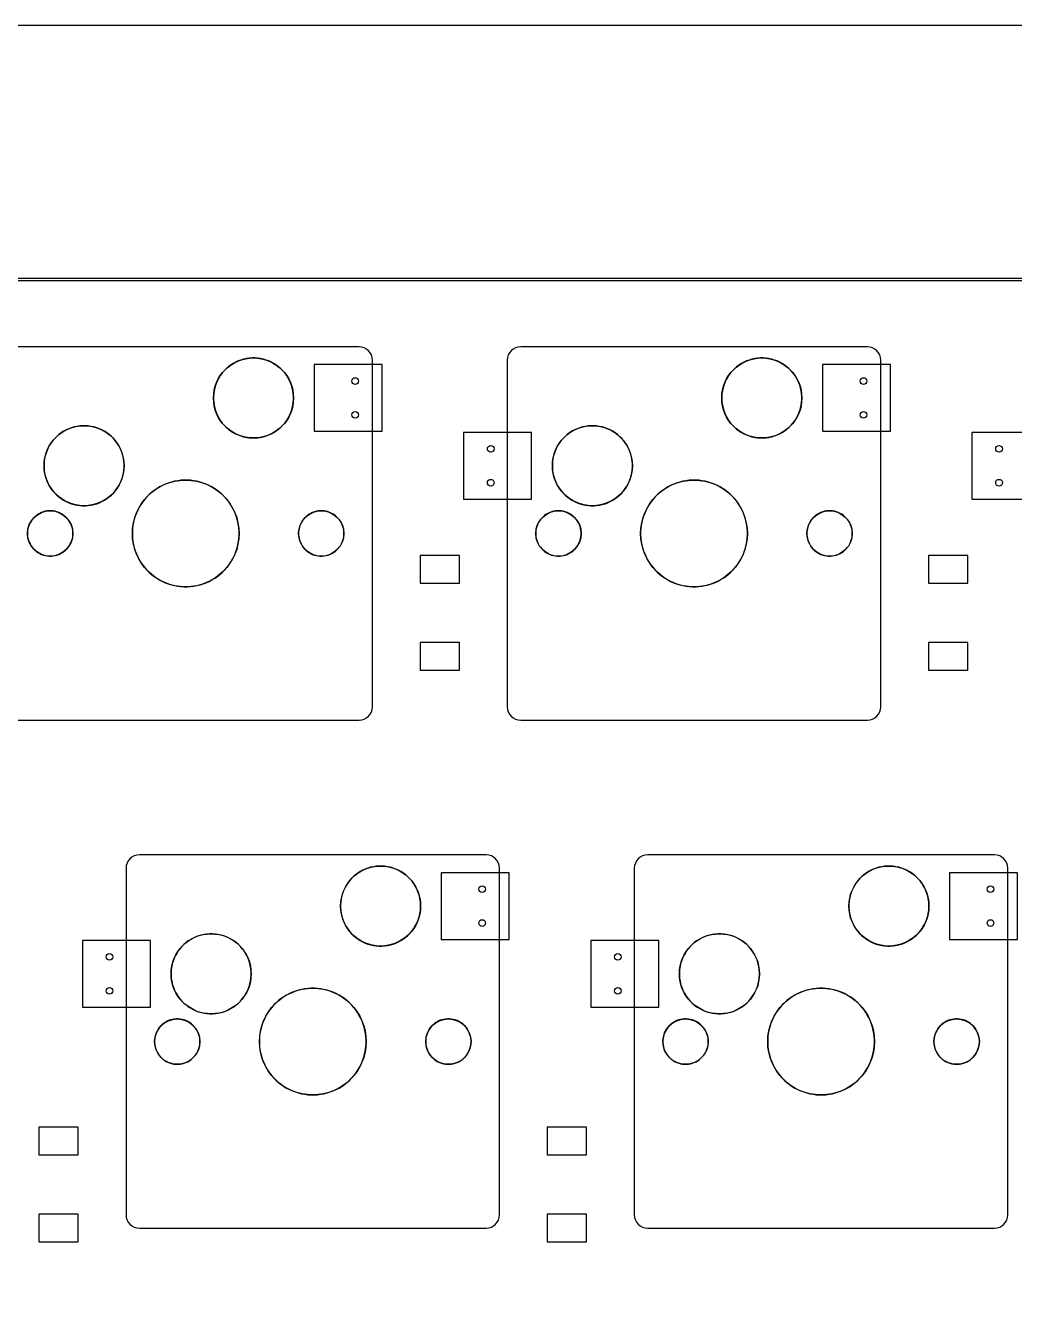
# Model space of a CAD drawing. Header units: millimetres. Extents: x 0 to 248, y 76 to 171.
# Drawn here: x 89.24 to 126.31, y 123.83 to 171.45 of the extents above; entities that cross this region are included whole.
import ezdxf

# ---------------------------------------------------------------- set-up
doc = ezdxf.new("R2010")
doc.units = ezdxf.units.MM

msp = doc.modelspace()

# ---------------------------------------------------------------- linework, layer by layer
at = {"layer": '16_copper'}
for points in [[(102.615, 158.73), (100.065, 158.73), (100.065, 156.23), (102.615, 156.23)], [(121.665, 158.73), (119.115, 158.73), (119.115, 156.23), (121.665, 156.23)], [(108.215, 156.19), (105.665, 156.19), (105.665, 153.69), (108.215, 153.69)], [(127.265, 156.19), (124.715, 156.19), (124.715, 153.69), (127.265, 153.69)], [(105.512, 151.577), (104.038, 151.577), (104.038, 150.54), (105.512, 150.54)], [(124.562, 151.577), (123.088, 151.577), (123.088, 150.54), (124.562, 150.54)], [(105.512, 148.307), (104.038, 148.307), (104.038, 147.27), (105.512, 147.27)], [(124.562, 148.307), (123.088, 148.307), (123.088, 147.27), (124.562, 147.27)], [(107.378, 139.68), (104.828, 139.68), (104.828, 137.18), (107.378, 137.18)], [(126.428, 139.68), (123.878, 139.68), (123.878, 137.18), (126.428, 137.18)], [(93.928, 137.14), (91.377, 137.14), (91.377, 134.64), (93.928, 134.64)], [(112.978, 137.14), (110.428, 137.14), (110.428, 134.64), (112.978, 134.64)], [(91.225, 130.146), (89.751, 130.146), (89.751, 129.109), (91.225, 129.109)], [(110.275, 130.146), (108.8, 130.146), (108.8, 129.109), (110.275, 129.109)], [(91.225, 126.876), (89.751, 126.876), (89.751, 125.839), (91.225, 125.839)], [(110.275, 126.876), (108.8, 126.876), (108.8, 125.839), (110.275, 125.839)]]:
    msp.add_lwpolyline(points, close=True, dxfattribs=at)
at = {"layer": '1_copper'}
msp.add_lwpolyline([(238.125, 161.963), (9.525, 161.963)], dxfattribs=at)
msp.add_lwpolyline([(9.563, 85.763), (9.563, 161.887), (238.087, 161.887), (238.087, 85.763)], close=True, dxfattribs=at)
at = {"layer": 'drills_NPTH'}
for centre, radius in [((97.79, 157.48), 1.5), ((116.84, 157.48), 1.5), ((91.44, 154.94), 1.5), ((110.49, 154.94), 1.5), ((95.25, 152.4), 2), ((114.3, 152.4), 2), ((90.17, 152.4), 0.85), ((100.33, 152.4), 0.85), ((109.22, 152.4), 0.85), ((119.38, 152.4), 0.85), ((102.553, 138.43), 1.5), ((121.603, 138.43), 1.5), ((96.203, 135.89), 1.5), ((115.253, 135.89), 1.5), ((100.013, 133.35), 2), ((119.062, 133.35), 2), ((94.933, 133.35), 0.85), ((105.093, 133.35), 0.85), ((113.983, 133.35), 0.85), ((124.143, 133.35), 0.85)]:
    msp.add_circle(centre, radius, dxfattribs=at)
at = {"layer": 'drills_PTH'}
for centre in [(101.6, 158.115), (120.65, 158.115), (101.6, 156.845), (120.65, 156.845), (106.68, 155.575), (125.73, 155.575), (106.68, 154.305), (125.73, 154.305), (106.363, 139.065), (125.413, 139.065), (106.363, 137.795), (125.413, 137.795), (92.392, 136.525), (111.443, 136.525), (92.392, 135.255), (111.443, 135.255)]:
    msp.add_circle(centre, 0.125, dxfattribs=at)
at = {"layer": 'holes'}
msp.add_lwpolyline([(88.754, 145.4), (101.747, 145.4), (101.848, 145.41), (101.942, 145.44), (102.028, 145.486), (102.102, 145.548), (102.164, 145.622), (102.21, 145.708), (102.24, 145.802), (102.25, 145.903), (102.25, 158.896), (102.24, 158.998), (102.21, 159.092), (102.164, 159.177), (102.102, 159.252), (102.028, 159.314), (101.942, 159.36), (101.848, 159.39), (101.747, 159.4), (88.754, 159.4)], dxfattribs=at)
for points in [[(107.3, 145.903), (107.31, 145.802), (107.34, 145.708), (107.386, 145.622), (107.448, 145.548), (107.523, 145.486), (107.608, 145.44), (107.702, 145.41), (107.804, 145.4), (120.797, 145.4), (120.898, 145.41), (120.992, 145.44), (121.078, 145.486), (121.152, 145.548), (121.214, 145.622), (121.26, 145.708), (121.29, 145.802), (121.3, 145.903), (121.3, 158.896), (121.29, 158.998), (121.26, 159.092), (121.214, 159.177), (121.152, 159.252), (121.078, 159.314), (120.992, 159.36), (120.898, 159.39), (120.797, 159.4), (107.804, 159.4), (107.702, 159.39), (107.608, 159.36), (107.523, 159.314), (107.448, 159.252), (107.386, 159.177), (107.34, 159.092), (107.31, 158.998), (107.3, 158.896), (107.3, 145.903)], [(96.29, 157.426), (96.298, 157.32), (96.313, 157.214), (96.336, 157.109), (96.366, 157.006), (96.403, 156.906), (96.448, 156.808), (96.499, 156.714), (96.557, 156.624), (96.621, 156.538), (96.691, 156.457), (96.767, 156.381), (96.848, 156.311), (96.934, 156.247), (97.024, 156.189), (97.118, 156.138), (97.216, 156.093), (97.316, 156.056), (97.419, 156.026), (97.523, 156.003), (97.63, 155.988), (97.736, 155.98), (97.844, 155.98), (97.95, 155.988), (98.056, 156.003), (98.161, 156.026), (98.264, 156.056), (98.364, 156.093), (98.462, 156.138), (98.556, 156.189), (98.646, 156.247), (98.732, 156.311), (98.813, 156.381), (98.889, 156.457), (98.959, 156.538), (99.023, 156.624), (99.081, 156.714), (99.132, 156.808), (99.177, 156.906), (99.214, 157.006), (99.244, 157.109), (99.267, 157.214), (99.282, 157.32), (99.29, 157.426), (99.29, 157.534), (99.282, 157.64), (99.267, 157.746), (99.244, 157.851), (99.214, 157.954), (99.177, 158.054), (99.132, 158.152), (99.081, 158.246), (99.023, 158.336), (98.959, 158.422), (98.889, 158.503), (98.813, 158.579), (98.732, 158.649), (98.646, 158.713), (98.556, 158.771), (98.462, 158.822), (98.364, 158.867), (98.264, 158.904), (98.161, 158.934), (98.056, 158.957), (97.95, 158.972), (97.844, 158.98), (97.736, 158.98), (97.63, 158.972), (97.523, 158.957), (97.419, 158.934), (97.316, 158.904), (97.216, 158.867), (97.118, 158.822), (97.024, 158.771), (96.934, 158.713), (96.848, 158.649), (96.767, 158.579), (96.691, 158.503), (96.621, 158.422), (96.557, 158.336), (96.499, 158.246), (96.448, 158.152), (96.403, 158.054), (96.366, 157.954), (96.336, 157.851), (96.313, 157.746), (96.298, 157.64), (96.29, 157.534), (96.29, 157.426)], [(115.34, 157.426), (115.348, 157.32), (115.363, 157.214), (115.386, 157.109), (115.416, 157.006), (115.453, 156.906), (115.498, 156.808), (115.549, 156.714), (115.607, 156.624), (115.671, 156.538), (115.741, 156.457), (115.817, 156.381), (115.898, 156.311), (115.984, 156.247), (116.074, 156.189), (116.168, 156.138), (116.266, 156.093), (116.366, 156.056), (116.469, 156.026), (116.574, 156.003), (116.68, 155.988), (116.786, 155.98), (116.894, 155.98), (117, 155.988), (117.107, 156.003), (117.211, 156.026), (117.314, 156.056), (117.414, 156.093), (117.512, 156.138), (117.606, 156.189), (117.696, 156.247), (117.782, 156.311), (117.863, 156.381), (117.939, 156.457), (118.009, 156.538), (118.073, 156.624), (118.131, 156.714), (118.182, 156.808), (118.227, 156.906), (118.264, 157.006), (118.294, 157.109), (118.317, 157.214), (118.332, 157.32), (118.34, 157.426), (118.34, 157.534), (118.332, 157.64), (118.317, 157.746), (118.294, 157.851), (118.264, 157.954), (118.227, 158.054), (118.182, 158.152), (118.131, 158.246), (118.073, 158.336), (118.009, 158.422), (117.939, 158.503), (117.863, 158.579), (117.782, 158.649), (117.696, 158.713), (117.606, 158.771), (117.512, 158.822), (117.414, 158.867), (117.314, 158.904), (117.211, 158.934), (117.107, 158.957), (117, 158.972), (116.894, 158.98), (116.786, 158.98), (116.68, 158.972), (116.574, 158.957), (116.469, 158.934), (116.366, 158.904), (116.266, 158.867), (116.168, 158.822), (116.074, 158.771), (115.984, 158.713), (115.898, 158.649), (115.817, 158.579), (115.741, 158.503), (115.671, 158.422), (115.607, 158.336), (115.549, 158.246), (115.498, 158.152), (115.453, 158.054), (115.416, 157.954), (115.386, 157.851), (115.363, 157.746), (115.348, 157.64), (115.34, 157.534), (115.34, 157.426)], [(89.94, 154.886), (89.948, 154.78), (89.963, 154.674), (89.986, 154.569), (90.016, 154.466), (90.053, 154.366), (90.098, 154.268), (90.149, 154.174), (90.207, 154.084), (90.271, 153.998), (90.341, 153.917), (90.417, 153.841), (90.498, 153.771), (90.584, 153.707), (90.674, 153.649), (90.768, 153.598), (90.866, 153.553), (90.966, 153.516), (91.069, 153.486), (91.174, 153.463), (91.28, 153.448), (91.386, 153.44), (91.494, 153.44), (91.6, 153.448), (91.707, 153.463), (91.811, 153.486), (91.914, 153.516), (92.014, 153.553), (92.112, 153.598), (92.206, 153.649), (92.296, 153.707), (92.382, 153.771), (92.463, 153.841), (92.539, 153.917), (92.609, 153.998), (92.673, 154.084), (92.731, 154.174), (92.782, 154.268), (92.827, 154.366), (92.864, 154.466), (92.894, 154.569), (92.917, 154.674), (92.932, 154.78), (92.94, 154.886), (92.94, 154.994), (92.932, 155.1), (92.917, 155.207), (92.894, 155.311), (92.864, 155.414), (92.827, 155.514), (92.782, 155.612), (92.731, 155.706), (92.673, 155.796), (92.609, 155.882), (92.539, 155.963), (92.463, 156.039), (92.382, 156.109), (92.296, 156.173), (92.206, 156.231), (92.112, 156.282), (92.014, 156.327), (91.914, 156.364), (91.811, 156.394), (91.707, 156.417), (91.6, 156.432), (91.494, 156.44), (91.386, 156.44), (91.28, 156.432), (91.174, 156.417), (91.069, 156.394), (90.966, 156.364), (90.866, 156.327), (90.768, 156.282), (90.674, 156.231), (90.584, 156.173), (90.498, 156.109), (90.417, 156.039), (90.341, 155.963), (90.271, 155.882), (90.207, 155.796), (90.149, 155.706), (90.098, 155.612), (90.053, 155.514), (90.016, 155.414), (89.986, 155.311), (89.963, 155.207), (89.948, 155.1), (89.94, 154.994), (89.94, 154.886)], [(108.99, 154.886), (108.998, 154.78), (109.013, 154.674), (109.036, 154.569), (109.066, 154.466), (109.103, 154.366), (109.148, 154.268), (109.199, 154.174), (109.257, 154.084), (109.321, 153.998), (109.391, 153.917), (109.467, 153.841), (109.548, 153.771), (109.634, 153.707), (109.724, 153.649), (109.818, 153.598), (109.916, 153.553), (110.016, 153.516), (110.119, 153.486), (110.224, 153.463), (110.33, 153.448), (110.436, 153.44), (110.544, 153.44), (110.65, 153.448), (110.757, 153.463), (110.861, 153.486), (110.964, 153.516), (111.064, 153.553), (111.162, 153.598), (111.256, 153.649), (111.346, 153.707), (111.432, 153.771), (111.513, 153.841), (111.589, 153.917), (111.659, 153.998), (111.723, 154.084), (111.781, 154.174), (111.832, 154.268), (111.877, 154.366), (111.914, 154.466), (111.944, 154.569), (111.967, 154.674), (111.982, 154.78), (111.99, 154.886), (111.99, 154.994), (111.982, 155.1), (111.967, 155.207), (111.944, 155.311), (111.914, 155.414), (111.877, 155.514), (111.832, 155.612), (111.781, 155.706), (111.723, 155.796), (111.659, 155.882), (111.589, 155.963), (111.513, 156.039), (111.432, 156.109), (111.346, 156.173), (111.256, 156.231), (111.162, 156.282), (111.064, 156.327), (110.964, 156.364), (110.861, 156.394), (110.757, 156.417), (110.65, 156.432), (110.544, 156.44), (110.436, 156.44), (110.33, 156.432), (110.224, 156.417), (110.119, 156.394), (110.016, 156.364), (109.916, 156.327), (109.818, 156.282), (109.724, 156.231), (109.634, 156.173), (109.548, 156.109), (109.467, 156.039), (109.391, 155.963), (109.321, 155.882), (109.257, 155.796), (109.199, 155.706), (109.148, 155.612), (109.103, 155.514), (109.066, 155.414), (109.036, 155.311), (109.013, 155.207), (108.998, 155.1), (108.99, 154.994), (108.99, 154.886)], [(93.25, 152.34), (93.257, 152.219), (93.272, 152.099), (93.294, 151.98), (93.323, 151.863), (93.359, 151.747), (93.401, 151.634), (93.451, 151.524), (93.507, 151.417), (93.57, 151.314), (93.638, 151.214), (93.713, 151.119), (93.793, 151.029), (93.879, 150.943), (93.969, 150.863), (94.064, 150.788), (94.164, 150.72), (94.267, 150.657), (94.374, 150.601), (94.484, 150.551), (94.597, 150.509), (94.713, 150.473), (94.83, 150.444), (94.949, 150.422), (95.069, 150.407), (95.19, 150.4), (95.31, 150.4), (95.431, 150.407), (95.551, 150.422), (95.67, 150.444), (95.787, 150.473), (95.903, 150.509), (96.016, 150.551), (96.126, 150.601), (96.233, 150.657), (96.336, 150.72), (96.436, 150.788), (96.531, 150.863), (96.621, 150.943), (96.707, 151.029), (96.787, 151.119), (96.862, 151.214), (96.93, 151.314), (96.993, 151.417), (97.049, 151.524), (97.099, 151.634), (97.141, 151.747), (97.177, 151.863), (97.206, 151.98), (97.228, 152.099), (97.243, 152.219), (97.25, 152.34), (97.25, 152.46), (97.243, 152.581), (97.228, 152.701), (97.206, 152.82), (97.177, 152.937), (97.141, 153.053), (97.099, 153.166), (97.049, 153.276), (96.993, 153.383), (96.93, 153.486), (96.862, 153.586), (96.787, 153.681), (96.707, 153.771), (96.621, 153.857), (96.531, 153.937), (96.436, 154.012), (96.336, 154.08), (96.233, 154.143), (96.126, 154.199), (96.016, 154.249), (95.903, 154.291), (95.787, 154.327), (95.67, 154.356), (95.551, 154.378), (95.431, 154.393), (95.31, 154.4), (95.19, 154.4), (95.069, 154.393), (94.949, 154.378), (94.83, 154.356), (94.713, 154.327), (94.597, 154.291), (94.484, 154.249), (94.374, 154.199), (94.267, 154.143), (94.164, 154.08), (94.064, 154.012), (93.969, 153.937), (93.879, 153.857), (93.793, 153.771), (93.713, 153.681), (93.638, 153.586), (93.57, 153.486), (93.507, 153.383), (93.451, 153.276), (93.401, 153.166), (93.359, 153.053), (93.323, 152.937), (93.294, 152.82), (93.272, 152.701), (93.257, 152.581), (93.25, 152.46), (93.25, 152.34)], [(112.3, 152.34), (112.307, 152.219), (112.322, 152.099), (112.344, 151.98), (112.373, 151.863), (112.409, 151.747), (112.451, 151.634), (112.501, 151.524), (112.557, 151.417), (112.62, 151.314), (112.688, 151.214), (112.763, 151.119), (112.843, 151.029), (112.929, 150.943), (113.019, 150.863), (113.114, 150.788), (113.214, 150.72), (113.317, 150.657), (113.424, 150.601), (113.534, 150.551), (113.647, 150.509), (113.763, 150.473), (113.88, 150.444), (113.999, 150.422), (114.119, 150.407), (114.24, 150.4), (114.36, 150.4), (114.481, 150.407), (114.601, 150.422), (114.72, 150.444), (114.837, 150.473), (114.953, 150.509), (115.066, 150.551), (115.176, 150.601), (115.283, 150.657), (115.386, 150.72), (115.486, 150.788), (115.581, 150.863), (115.671, 150.943), (115.757, 151.029), (115.837, 151.119), (115.912, 151.214), (115.98, 151.314), (116.043, 151.417), (116.099, 151.524), (116.149, 151.634), (116.191, 151.747), (116.227, 151.863), (116.256, 151.98), (116.278, 152.099), (116.293, 152.219), (116.3, 152.34), (116.3, 152.46), (116.293, 152.581), (116.278, 152.701), (116.256, 152.82), (116.227, 152.937), (116.191, 153.053), (116.149, 153.166), (116.099, 153.276), (116.043, 153.383), (115.98, 153.486), (115.912, 153.586), (115.837, 153.681), (115.757, 153.771), (115.671, 153.857), (115.581, 153.937), (115.486, 154.012), (115.386, 154.08), (115.283, 154.143), (115.176, 154.199), (115.066, 154.249), (114.953, 154.291), (114.837, 154.327), (114.72, 154.356), (114.601, 154.378), (114.481, 154.393), (114.36, 154.4), (114.24, 154.4), (114.119, 154.393), (113.999, 154.378), (113.88, 154.356), (113.763, 154.327), (113.647, 154.291), (113.534, 154.249), (113.424, 154.199), (113.317, 154.143), (113.214, 154.08), (113.114, 154.012), (113.019, 153.937), (112.929, 153.857), (112.843, 153.771), (112.763, 153.681), (112.688, 153.586), (112.62, 153.486), (112.557, 153.383), (112.501, 153.276), (112.451, 153.166), (112.409, 153.053), (112.373, 152.937), (112.344, 152.82), (112.322, 152.701), (112.307, 152.581), (112.3, 152.46), (112.3, 152.34)], [(89.32, 152.363), (89.326, 152.289), (89.339, 152.216), (89.359, 152.144), (89.384, 152.074), (89.415, 152.007), (89.452, 151.943), (89.495, 151.882), (89.543, 151.825), (89.595, 151.773), (89.652, 151.725), (89.713, 151.682), (89.777, 151.645), (89.844, 151.614), (89.914, 151.589), (89.986, 151.569), (90.059, 151.556), (90.133, 151.55), (90.207, 151.55), (90.281, 151.556), (90.354, 151.569), (90.426, 151.589), (90.496, 151.614), (90.563, 151.645), (90.627, 151.682), (90.688, 151.725), (90.745, 151.773), (90.797, 151.825), (90.845, 151.882), (90.888, 151.943), (90.925, 152.007), (90.956, 152.074), (90.981, 152.144), (91.001, 152.216), (91.014, 152.289), (91.02, 152.363), (91.02, 152.437), (91.014, 152.511), (91.001, 152.584), (90.981, 152.656), (90.956, 152.726), (90.925, 152.793), (90.888, 152.857), (90.845, 152.918), (90.797, 152.975), (90.745, 153.027), (90.688, 153.075), (90.627, 153.118), (90.563, 153.155), (90.496, 153.186), (90.426, 153.211), (90.354, 153.231), (90.281, 153.244), (90.207, 153.25), (90.133, 153.25), (90.059, 153.244), (89.986, 153.231), (89.914, 153.211), (89.844, 153.186), (89.777, 153.155), (89.713, 153.118), (89.652, 153.075), (89.595, 153.027), (89.543, 152.975), (89.495, 152.918), (89.452, 152.857), (89.415, 152.793), (89.384, 152.726), (89.359, 152.656), (89.339, 152.584), (89.326, 152.511), (89.32, 152.437), (89.32, 152.363)], [(99.48, 152.363), (99.486, 152.289), (99.499, 152.216), (99.519, 152.144), (99.544, 152.074), (99.575, 152.007), (99.612, 151.943), (99.655, 151.882), (99.703, 151.825), (99.755, 151.773), (99.812, 151.725), (99.873, 151.682), (99.937, 151.645), (100.004, 151.614), (100.074, 151.589), (100.146, 151.569), (100.219, 151.556), (100.293, 151.55), (100.367, 151.55), (100.441, 151.556), (100.514, 151.569), (100.586, 151.589), (100.656, 151.614), (100.723, 151.645), (100.787, 151.682), (100.848, 151.725), (100.905, 151.773), (100.957, 151.825), (101.005, 151.882), (101.048, 151.943), (101.085, 152.007), (101.116, 152.074), (101.141, 152.144), (101.161, 152.216), (101.174, 152.289), (101.18, 152.363), (101.18, 152.437), (101.174, 152.511), (101.161, 152.584), (101.141, 152.656), (101.116, 152.726), (101.085, 152.793), (101.048, 152.857), (101.005, 152.918), (100.957, 152.975), (100.905, 153.027), (100.848, 153.075), (100.787, 153.118), (100.723, 153.155), (100.656, 153.186), (100.586, 153.211), (100.514, 153.231), (100.441, 153.244), (100.367, 153.25), (100.293, 153.25), (100.219, 153.244), (100.146, 153.231), (100.074, 153.211), (100.004, 153.186), (99.937, 153.155), (99.873, 153.118), (99.812, 153.075), (99.755, 153.027), (99.703, 152.975), (99.655, 152.918), (99.612, 152.857), (99.575, 152.793), (99.544, 152.726), (99.519, 152.656), (99.499, 152.584), (99.486, 152.511), (99.48, 152.437), (99.48, 152.363)], [(108.37, 152.363), (108.376, 152.289), (108.389, 152.216), (108.409, 152.144), (108.434, 152.074), (108.465, 152.007), (108.502, 151.943), (108.545, 151.882), (108.593, 151.825), (108.645, 151.773), (108.702, 151.725), (108.763, 151.682), (108.827, 151.645), (108.894, 151.614), (108.964, 151.589), (109.036, 151.569), (109.109, 151.556), (109.183, 151.55), (109.257, 151.55), (109.331, 151.556), (109.404, 151.569), (109.476, 151.589), (109.546, 151.614), (109.613, 151.645), (109.677, 151.682), (109.738, 151.725), (109.795, 151.773), (109.847, 151.825), (109.895, 151.882), (109.938, 151.943), (109.975, 152.007), (110.006, 152.074), (110.031, 152.144), (110.051, 152.216), (110.064, 152.289), (110.07, 152.363), (110.07, 152.437), (110.064, 152.511), (110.051, 152.584), (110.031, 152.656), (110.006, 152.726), (109.975, 152.793), (109.938, 152.857), (109.895, 152.918), (109.847, 152.975), (109.795, 153.027), (109.738, 153.075), (109.677, 153.118), (109.613, 153.155), (109.546, 153.186), (109.476, 153.211), (109.404, 153.231), (109.331, 153.244), (109.257, 153.25), (109.183, 153.25), (109.109, 153.244), (109.036, 153.231), (108.964, 153.211), (108.894, 153.186), (108.827, 153.155), (108.763, 153.118), (108.702, 153.075), (108.645, 153.027), (108.593, 152.975), (108.545, 152.918), (108.502, 152.857), (108.465, 152.793), (108.434, 152.726), (108.409, 152.656), (108.389, 152.584), (108.376, 152.511), (108.37, 152.437), (108.37, 152.363)], [(118.53, 152.363), (118.536, 152.289), (118.549, 152.216), (118.569, 152.144), (118.594, 152.074), (118.625, 152.007), (118.662, 151.943), (118.705, 151.882), (118.753, 151.825), (118.805, 151.773), (118.862, 151.725), (118.923, 151.682), (118.987, 151.645), (119.054, 151.614), (119.124, 151.589), (119.196, 151.569), (119.269, 151.556), (119.343, 151.55), (119.417, 151.55), (119.491, 151.556), (119.564, 151.569), (119.636, 151.589), (119.706, 151.614), (119.773, 151.645), (119.837, 151.682), (119.898, 151.725), (119.955, 151.773), (120.007, 151.825), (120.055, 151.882), (120.098, 151.943), (120.135, 152.007), (120.166, 152.074), (120.191, 152.144), (120.211, 152.216), (120.224, 152.289), (120.23, 152.363), (120.23, 152.437), (120.224, 152.511), (120.211, 152.584), (120.191, 152.656), (120.166, 152.726), (120.135, 152.793), (120.098, 152.857), (120.055, 152.918), (120.007, 152.975), (119.955, 153.027), (119.898, 153.075), (119.837, 153.118), (119.773, 153.155), (119.706, 153.186), (119.636, 153.211), (119.564, 153.231), (119.491, 153.244), (119.417, 153.25), (119.343, 153.25), (119.269, 153.244), (119.196, 153.231), (119.124, 153.211), (119.054, 153.186), (118.987, 153.155), (118.923, 153.118), (118.862, 153.075), (118.805, 153.027), (118.753, 152.975), (118.705, 152.918), (118.662, 152.857), (118.625, 152.793), (118.594, 152.726), (118.569, 152.656), (118.549, 152.584), (118.536, 152.511), (118.53, 152.437), (118.53, 152.363)], [(93.013, 126.853), (93.023, 126.752), (93.052, 126.658), (93.099, 126.572), (93.16, 126.498), (93.235, 126.436), (93.321, 126.39), (93.415, 126.36), (93.516, 126.35), (106.509, 126.35), (106.61, 126.36), (106.705, 126.39), (106.79, 126.436), (106.865, 126.498), (106.926, 126.572), (106.973, 126.658), (107.002, 126.752), (107.013, 126.853), (107.013, 139.846), (107.002, 139.948), (106.973, 140.042), (106.926, 140.127), (106.865, 140.202), (106.79, 140.264), (106.705, 140.31), (106.61, 140.34), (106.509, 140.35), (93.516, 140.35), (93.415, 140.34), (93.321, 140.31), (93.235, 140.264), (93.16, 140.202), (93.099, 140.127), (93.052, 140.042), (93.023, 139.948), (93.013, 139.846), (93.013, 126.853)], [(112.063, 126.853), (112.073, 126.752), (112.102, 126.658), (112.149, 126.572), (112.21, 126.498), (112.285, 126.436), (112.371, 126.39), (112.465, 126.36), (112.566, 126.35), (125.559, 126.35), (125.66, 126.36), (125.755, 126.39), (125.84, 126.436), (125.915, 126.498), (125.976, 126.572), (126.023, 126.658), (126.052, 126.752), (126.062, 126.853), (126.062, 139.846), (126.052, 139.948), (126.023, 140.042), (125.976, 140.127), (125.915, 140.202), (125.84, 140.264), (125.755, 140.31), (125.66, 140.34), (125.559, 140.35), (112.566, 140.35), (112.465, 140.34), (112.371, 140.31), (112.285, 140.264), (112.21, 140.202), (112.149, 140.127), (112.102, 140.042), (112.073, 139.948), (112.063, 139.846), (112.063, 126.853)], [(101.053, 138.376), (101.06, 138.27), (101.075, 138.163), (101.098, 138.059), (101.128, 137.956), (101.166, 137.856), (101.21, 137.758), (101.262, 137.664), (101.32, 137.574), (101.384, 137.488), (101.454, 137.407), (101.53, 137.331), (101.611, 137.261), (101.696, 137.197), (101.787, 137.139), (101.881, 137.088), (101.978, 137.043), (102.079, 137.006), (102.181, 136.976), (102.286, 136.953), (102.392, 136.938), (102.499, 136.93), (102.606, 136.93), (102.713, 136.938), (102.819, 136.953), (102.924, 136.976), (103.026, 137.006), (103.127, 137.043), (103.224, 137.088), (103.318, 137.139), (103.409, 137.197), (103.494, 137.261), (103.575, 137.331), (103.651, 137.407), (103.721, 137.488), (103.785, 137.574), (103.843, 137.664), (103.895, 137.758), (103.939, 137.856), (103.977, 137.956), (104.007, 138.059), (104.03, 138.163), (104.045, 138.27), (104.053, 138.376), (104.053, 138.484), (104.045, 138.59), (104.03, 138.697), (104.007, 138.801), (103.977, 138.904), (103.939, 139.004), (103.895, 139.102), (103.843, 139.196), (103.785, 139.286), (103.721, 139.372), (103.651, 139.453), (103.575, 139.529), (103.494, 139.599), (103.409, 139.663), (103.318, 139.721), (103.224, 139.772), (103.127, 139.817), (103.026, 139.854), (102.924, 139.884), (102.819, 139.907), (102.713, 139.922), (102.606, 139.93), (102.499, 139.93), (102.392, 139.922), (102.286, 139.907), (102.181, 139.884), (102.079, 139.854), (101.978, 139.817), (101.881, 139.772), (101.787, 139.721), (101.696, 139.663), (101.611, 139.599), (101.53, 139.529), (101.454, 139.453), (101.384, 139.372), (101.32, 139.286), (101.262, 139.196), (101.21, 139.102), (101.166, 139.004), (101.128, 138.904), (101.098, 138.801), (101.075, 138.697), (101.06, 138.59), (101.053, 138.484), (101.053, 138.376)], [(120.103, 138.376), (120.11, 138.27), (120.125, 138.163), (120.148, 138.059), (120.178, 137.956), (120.216, 137.856), (120.26, 137.758), (120.312, 137.664), (120.37, 137.574), (120.434, 137.488), (120.504, 137.407), (120.58, 137.331), (120.661, 137.261), (120.746, 137.197), (120.837, 137.139), (120.931, 137.088), (121.028, 137.043), (121.129, 137.006), (121.231, 136.976), (121.336, 136.953), (121.442, 136.938), (121.549, 136.93), (121.656, 136.93), (121.763, 136.938), (121.869, 136.953), (121.974, 136.976), (122.077, 137.006), (122.177, 137.043), (122.274, 137.088), (122.368, 137.139), (122.459, 137.197), (122.544, 137.261), (122.625, 137.331), (122.701, 137.407), (122.771, 137.488), (122.835, 137.574), (122.893, 137.664), (122.945, 137.758), (122.989, 137.856), (123.027, 137.956), (123.057, 138.059), (123.08, 138.163), (123.095, 138.27), (123.103, 138.376), (123.103, 138.484), (123.095, 138.59), (123.08, 138.697), (123.057, 138.801), (123.027, 138.904), (122.989, 139.004), (122.945, 139.102), (122.893, 139.196), (122.835, 139.286), (122.771, 139.372), (122.701, 139.453), (122.625, 139.529), (122.544, 139.599), (122.459, 139.663), (122.368, 139.721), (122.274, 139.772), (122.177, 139.817), (122.077, 139.854), (121.974, 139.884), (121.869, 139.907), (121.763, 139.922), (121.656, 139.93), (121.549, 139.93), (121.442, 139.922), (121.336, 139.907), (121.231, 139.884), (121.129, 139.854), (121.028, 139.817), (120.931, 139.772), (120.837, 139.721), (120.746, 139.663), (120.661, 139.599), (120.58, 139.529), (120.504, 139.453), (120.434, 139.372), (120.37, 139.286), (120.312, 139.196), (120.26, 139.102), (120.216, 139.004), (120.178, 138.904), (120.148, 138.801), (120.125, 138.697), (120.11, 138.59), (120.103, 138.484), (120.103, 138.376)], [(94.703, 135.836), (94.71, 135.73), (94.725, 135.624), (94.748, 135.519), (94.778, 135.416), (94.816, 135.316), (94.86, 135.218), (94.912, 135.124), (94.97, 135.034), (95.034, 134.948), (95.104, 134.867), (95.18, 134.791), (95.261, 134.721), (95.346, 134.657), (95.437, 134.599), (95.531, 134.548), (95.628, 134.503), (95.729, 134.466), (95.831, 134.436), (95.936, 134.413), (96.042, 134.398), (96.149, 134.39), (96.256, 134.39), (96.363, 134.398), (96.469, 134.413), (96.574, 134.436), (96.677, 134.466), (96.777, 134.503), (96.874, 134.548), (96.968, 134.599), (97.059, 134.657), (97.144, 134.721), (97.225, 134.791), (97.301, 134.867), (97.371, 134.948), (97.435, 135.034), (97.493, 135.124), (97.545, 135.218), (97.589, 135.316), (97.627, 135.416), (97.657, 135.519), (97.68, 135.624), (97.695, 135.73), (97.703, 135.836), (97.703, 135.944), (97.695, 136.05), (97.68, 136.156), (97.657, 136.261), (97.627, 136.364), (97.589, 136.464), (97.545, 136.562), (97.493, 136.656), (97.435, 136.746), (97.371, 136.832), (97.301, 136.913), (97.225, 136.989), (97.144, 137.059), (97.059, 137.123), (96.968, 137.181), (96.874, 137.232), (96.777, 137.277), (96.677, 137.314), (96.574, 137.344), (96.469, 137.367), (96.363, 137.382), (96.256, 137.39), (96.149, 137.39), (96.042, 137.382), (95.936, 137.367), (95.831, 137.344), (95.729, 137.314), (95.628, 137.277), (95.531, 137.232), (95.437, 137.181), (95.346, 137.123), (95.261, 137.059), (95.18, 136.989), (95.104, 136.913), (95.034, 136.832), (94.97, 136.746), (94.912, 136.656), (94.86, 136.562), (94.816, 136.464), (94.778, 136.364), (94.748, 136.261), (94.725, 136.156), (94.71, 136.05), (94.703, 135.944), (94.703, 135.836)], [(113.753, 135.836), (113.76, 135.73), (113.775, 135.624), (113.798, 135.519), (113.828, 135.416), (113.866, 135.316), (113.91, 135.218), (113.962, 135.124), (114.02, 135.034), (114.084, 134.948), (114.154, 134.867), (114.23, 134.791), (114.311, 134.721), (114.396, 134.657), (114.487, 134.599), (114.581, 134.548), (114.678, 134.503), (114.779, 134.466), (114.881, 134.436), (114.986, 134.413), (115.092, 134.398), (115.199, 134.39), (115.306, 134.39), (115.413, 134.398), (115.519, 134.413), (115.624, 134.436), (115.727, 134.466), (115.827, 134.503), (115.924, 134.548), (116.018, 134.599), (116.109, 134.657), (116.194, 134.721), (116.275, 134.791), (116.351, 134.867), (116.421, 134.948), (116.485, 135.034), (116.543, 135.124), (116.595, 135.218), (116.639, 135.316), (116.677, 135.416), (116.707, 135.519), (116.73, 135.624), (116.745, 135.73), (116.753, 135.836), (116.753, 135.944), (116.745, 136.05), (116.73, 136.156), (116.707, 136.261), (116.677, 136.364), (116.639, 136.464), (116.595, 136.562), (116.543, 136.656), (116.485, 136.746), (116.421, 136.832), (116.351, 136.913), (116.275, 136.989), (116.194, 137.059), (116.109, 137.123), (116.018, 137.181), (115.924, 137.232), (115.827, 137.277), (115.727, 137.314), (115.624, 137.344), (115.519, 137.367), (115.413, 137.382), (115.306, 137.39), (115.199, 137.39), (115.092, 137.382), (114.986, 137.367), (114.881, 137.344), (114.779, 137.314), (114.678, 137.277), (114.581, 137.232), (114.487, 137.181), (114.396, 137.123), (114.311, 137.059), (114.23, 136.989), (114.154, 136.913), (114.084, 136.832), (114.02, 136.746), (113.962, 136.656), (113.91, 136.562), (113.866, 136.464), (113.828, 136.364), (113.798, 136.261), (113.775, 136.156), (113.76, 136.05), (113.753, 135.944), (113.753, 135.836)], [(98.013, 133.29), (98.02, 133.169), (98.034, 133.049), (98.056, 132.93), (98.085, 132.813), (98.121, 132.697), (98.164, 132.584), (98.214, 132.474), (98.27, 132.367), (98.332, 132.264), (98.401, 132.164), (98.475, 132.069), (98.556, 131.979), (98.641, 131.893), (98.731, 131.813), (98.827, 131.738), (98.926, 131.67), (99.03, 131.607), (99.137, 131.551), (99.247, 131.501), (99.36, 131.459), (99.475, 131.423), (99.593, 131.394), (99.711, 131.372), (99.831, 131.357), (99.952, 131.35), (100.073, 131.35), (100.194, 131.357), (100.314, 131.372), (100.432, 131.394), (100.55, 131.423), (100.665, 131.459), (100.778, 131.501), (100.888, 131.551), (100.995, 131.607), (101.099, 131.67), (101.198, 131.738), (101.294, 131.813), (101.384, 131.893), (101.469, 131.979), (101.55, 132.069), (101.624, 132.164), (101.693, 132.264), (101.755, 132.367), (101.811, 132.474), (101.861, 132.584), (101.904, 132.697), (101.94, 132.813), (101.969, 132.93), (101.991, 133.049), (102.005, 133.169), (102.013, 133.29), (102.013, 133.41), (102.005, 133.531), (101.991, 133.651), (101.969, 133.77), (101.94, 133.887), (101.904, 134.003), (101.861, 134.116), (101.811, 134.226), (101.755, 134.333), (101.693, 134.436), (101.624, 134.536), (101.55, 134.631), (101.469, 134.721), (101.384, 134.807), (101.294, 134.887), (101.198, 134.962), (101.099, 135.03), (100.995, 135.093), (100.888, 135.149), (100.778, 135.199), (100.665, 135.241), (100.55, 135.277), (100.432, 135.306), (100.314, 135.328), (100.194, 135.343), (100.073, 135.35), (99.952, 135.35), (99.831, 135.343), (99.711, 135.328), (99.593, 135.306), (99.475, 135.277), (99.36, 135.241), (99.247, 135.199), (99.137, 135.149), (99.03, 135.093), (98.926, 135.03), (98.827, 134.962), (98.731, 134.887), (98.641, 134.807), (98.556, 134.721), (98.475, 134.631), (98.401, 134.536), (98.332, 134.436), (98.27, 134.333), (98.214, 134.226), (98.164, 134.116), (98.121, 134.003), (98.085, 133.887), (98.056, 133.77), (98.034, 133.651), (98.02, 133.531), (98.013, 133.41), (98.013, 133.29)], [(117.062, 133.29), (117.07, 133.169), (117.084, 133.049), (117.106, 132.93), (117.135, 132.813), (117.171, 132.697), (117.214, 132.584), (117.264, 132.474), (117.32, 132.367), (117.382, 132.264), (117.451, 132.164), (117.525, 132.069), (117.606, 131.979), (117.691, 131.893), (117.781, 131.813), (117.877, 131.738), (117.976, 131.67), (118.08, 131.607), (118.187, 131.551), (118.297, 131.501), (118.41, 131.459), (118.525, 131.423), (118.643, 131.394), (118.761, 131.372), (118.881, 131.357), (119.002, 131.35), (119.123, 131.35), (119.244, 131.357), (119.364, 131.372), (119.482, 131.394), (119.6, 131.423), (119.715, 131.459), (119.828, 131.501), (119.938, 131.551), (120.045, 131.607), (120.149, 131.67), (120.248, 131.738), (120.344, 131.813), (120.434, 131.893), (120.519, 131.979), (120.6, 132.069), (120.674, 132.164), (120.743, 132.264), (120.805, 132.367), (120.861, 132.474), (120.911, 132.584), (120.954, 132.697), (120.99, 132.813), (121.019, 132.93), (121.041, 133.049), (121.055, 133.169), (121.062, 133.29), (121.062, 133.41), (121.055, 133.531), (121.041, 133.651), (121.019, 133.77), (120.99, 133.887), (120.954, 134.003), (120.911, 134.116), (120.861, 134.226), (120.805, 134.333), (120.743, 134.436), (120.674, 134.536), (120.6, 134.631), (120.519, 134.721), (120.434, 134.807), (120.344, 134.887), (120.248, 134.962), (120.149, 135.03), (120.045, 135.093), (119.938, 135.149), (119.828, 135.199), (119.715, 135.241), (119.6, 135.277), (119.482, 135.306), (119.364, 135.328), (119.244, 135.343), (119.123, 135.35), (119.002, 135.35), (118.881, 135.343), (118.761, 135.328), (118.643, 135.306), (118.525, 135.277), (118.41, 135.241), (118.297, 135.199), (118.187, 135.149), (118.08, 135.093), (117.976, 135.03), (117.877, 134.962), (117.781, 134.887), (117.691, 134.807), (117.606, 134.721), (117.525, 134.631), (117.451, 134.536), (117.382, 134.436), (117.32, 134.333), (117.264, 134.226), (117.214, 134.116), (117.171, 134.003), (117.135, 133.887), (117.106, 133.77), (117.084, 133.651), (117.07, 133.531), (117.062, 133.41), (117.062, 133.29)], [(94.083, 133.313), (94.089, 133.239), (94.102, 133.166), (94.121, 133.094), (94.146, 133.024), (94.178, 132.957), (94.215, 132.893), (94.258, 132.832), (94.305, 132.775), (94.358, 132.723), (94.415, 132.675), (94.475, 132.632), (94.54, 132.595), (94.607, 132.564), (94.677, 132.539), (94.748, 132.519), (94.821, 132.506), (94.895, 132.5), (94.97, 132.5), (95.044, 132.506), (95.117, 132.519), (95.188, 132.539), (95.258, 132.564), (95.325, 132.595), (95.39, 132.632), (95.45, 132.675), (95.507, 132.723), (95.56, 132.775), (95.607, 132.832), (95.65, 132.893), (95.687, 132.957), (95.719, 133.024), (95.744, 133.094), (95.763, 133.166), (95.776, 133.239), (95.782, 133.313), (95.782, 133.387), (95.776, 133.461), (95.763, 133.534), (95.744, 133.606), (95.719, 133.676), (95.687, 133.743), (95.65, 133.807), (95.607, 133.868), (95.56, 133.925), (95.507, 133.977), (95.45, 134.025), (95.39, 134.068), (95.325, 134.105), (95.258, 134.136), (95.188, 134.161), (95.117, 134.181), (95.044, 134.194), (94.97, 134.2), (94.895, 134.2), (94.821, 134.194), (94.748, 134.181), (94.677, 134.161), (94.607, 134.136), (94.54, 134.105), (94.475, 134.068), (94.415, 134.025), (94.358, 133.977), (94.305, 133.925), (94.258, 133.868), (94.215, 133.807), (94.178, 133.743), (94.146, 133.676), (94.121, 133.606), (94.102, 133.534), (94.089, 133.461), (94.083, 133.387), (94.083, 133.313)], [(104.243, 133.313), (104.249, 133.239), (104.262, 133.166), (104.281, 133.094), (104.306, 133.024), (104.338, 132.957), (104.375, 132.893), (104.418, 132.832), (104.465, 132.775), (104.518, 132.723), (104.575, 132.675), (104.635, 132.632), (104.7, 132.595), (104.767, 132.564), (104.837, 132.539), (104.908, 132.519), (104.981, 132.506), (105.055, 132.5), (105.13, 132.5), (105.204, 132.506), (105.277, 132.519), (105.348, 132.539), (105.418, 132.564), (105.485, 132.595), (105.55, 132.632), (105.61, 132.675), (105.667, 132.723), (105.72, 132.775), (105.767, 132.832), (105.81, 132.893), (105.847, 132.957), (105.879, 133.024), (105.904, 133.094), (105.923, 133.166), (105.936, 133.239), (105.943, 133.313), (105.943, 133.387), (105.936, 133.461), (105.923, 133.534), (105.904, 133.606), (105.879, 133.676), (105.847, 133.743), (105.81, 133.807), (105.767, 133.868), (105.72, 133.925), (105.667, 133.977), (105.61, 134.025), (105.55, 134.068), (105.485, 134.105), (105.418, 134.136), (105.348, 134.161), (105.277, 134.181), (105.204, 134.194), (105.13, 134.2), (105.055, 134.2), (104.981, 134.194), (104.908, 134.181), (104.837, 134.161), (104.767, 134.136), (104.7, 134.105), (104.635, 134.068), (104.575, 134.025), (104.518, 133.977), (104.465, 133.925), (104.418, 133.868), (104.375, 133.807), (104.338, 133.743), (104.306, 133.676), (104.281, 133.606), (104.262, 133.534), (104.249, 133.461), (104.243, 133.387), (104.243, 133.313)], [(113.133, 133.313), (113.139, 133.239), (113.152, 133.166), (113.171, 133.094), (113.196, 133.024), (113.228, 132.957), (113.265, 132.893), (113.308, 132.832), (113.355, 132.775), (113.408, 132.723), (113.465, 132.675), (113.525, 132.632), (113.59, 132.595), (113.657, 132.564), (113.727, 132.539), (113.798, 132.519), (113.871, 132.506), (113.945, 132.5), (114.02, 132.5), (114.094, 132.506), (114.167, 132.519), (114.238, 132.539), (114.308, 132.564), (114.375, 132.595), (114.44, 132.632), (114.5, 132.675), (114.557, 132.723), (114.61, 132.775), (114.657, 132.832), (114.7, 132.893), (114.737, 132.957), (114.769, 133.024), (114.794, 133.094), (114.813, 133.166), (114.826, 133.239), (114.833, 133.313), (114.833, 133.387), (114.826, 133.461), (114.813, 133.534), (114.794, 133.606), (114.769, 133.676), (114.737, 133.743), (114.7, 133.807), (114.657, 133.868), (114.61, 133.925), (114.557, 133.977), (114.5, 134.025), (114.44, 134.068), (114.375, 134.105), (114.308, 134.136), (114.238, 134.161), (114.167, 134.181), (114.094, 134.194), (114.02, 134.2), (113.945, 134.2), (113.871, 134.194), (113.798, 134.181), (113.727, 134.161), (113.657, 134.136), (113.59, 134.105), (113.525, 134.068), (113.465, 134.025), (113.408, 133.977), (113.355, 133.925), (113.308, 133.868), (113.265, 133.807), (113.228, 133.743), (113.196, 133.676), (113.171, 133.606), (113.152, 133.534), (113.139, 133.461), (113.133, 133.387), (113.133, 133.313)], [(123.293, 133.313), (123.299, 133.239), (123.312, 133.166), (123.331, 133.094), (123.356, 133.024), (123.388, 132.957), (123.425, 132.893), (123.468, 132.832), (123.515, 132.775), (123.568, 132.723), (123.625, 132.675), (123.685, 132.632), (123.75, 132.595), (123.817, 132.564), (123.887, 132.539), (123.958, 132.519), (124.031, 132.506), (124.105, 132.5), (124.18, 132.5), (124.254, 132.506), (124.327, 132.519), (124.398, 132.539), (124.468, 132.564), (124.535, 132.595), (124.6, 132.632), (124.66, 132.675), (124.717, 132.723), (124.77, 132.775), (124.817, 132.832), (124.86, 132.893), (124.897, 132.957), (124.929, 133.024), (124.954, 133.094), (124.973, 133.166), (124.986, 133.239), (124.993, 133.313), (124.993, 133.387), (124.986, 133.461), (124.973, 133.534), (124.954, 133.606), (124.929, 133.676), (124.897, 133.743), (124.86, 133.807), (124.817, 133.868), (124.77, 133.925), (124.717, 133.977), (124.66, 134.025), (124.6, 134.068), (124.535, 134.105), (124.468, 134.136), (124.398, 134.161), (124.327, 134.181), (124.254, 134.194), (124.18, 134.2), (124.105, 134.2), (124.031, 134.194), (123.958, 134.181), (123.887, 134.161), (123.817, 134.136), (123.75, 134.105), (123.685, 134.068), (123.625, 134.025), (123.568, 133.977), (123.515, 133.925), (123.468, 133.868), (123.425, 133.807), (123.388, 133.743), (123.356, 133.676), (123.331, 133.606), (123.312, 133.534), (123.299, 133.461), (123.293, 133.387), (123.293, 133.313)]]:
    msp.add_lwpolyline(points, close=True, dxfattribs=at)
at = {"layer": 'outline'}
msp.add_lwpolyline([(242.887, 171.45), (4.763, 171.45)], dxfattribs=at)

doc.saveas('drawing.dxf')
